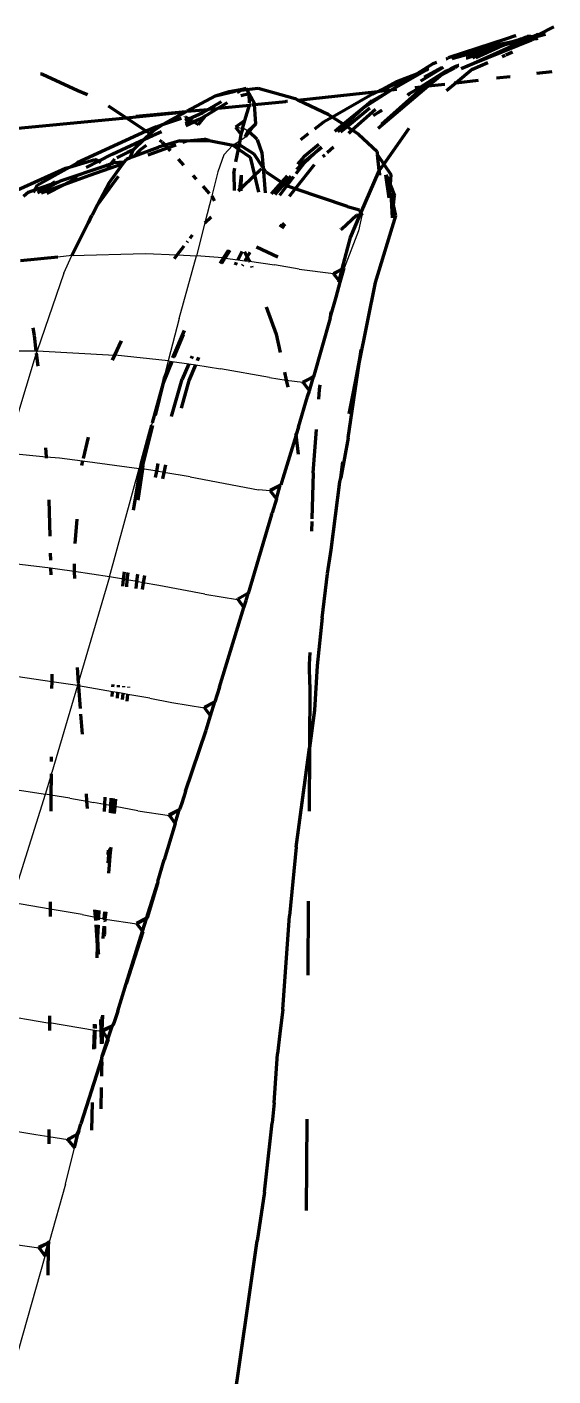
# Model space of a CAD drawing. Header units: millimetres. Extents: x 4307 to 31003, y 2809 to 20009.
# Drawn here: x 7466.8 to 7518.9, y 7413.5 to 7547.2 of the extents above; entities that cross this region are included whole.
import ezdxf

# ---------------------------------------------------------------- set-up
doc = ezdxf.new("R2010")
doc.units = ezdxf.units.MM
doc.layers.add('ProfileEdges', color=7, linetype='Continuous')

msp = doc.modelspace()

# ---------------------------------------------------------------- linework, layer by layer
for p, q in [((7488.17, 7537.13), (7487.45, 7537.29)), ((7487.92, 7535.96), (7488.45, 7536.31)), ((7488.32, 7537.1), (7488.17, 7537.13)), ((7488.73, 7536.9), (7488.32, 7537.1)), ((7486.31, 7534.55), (7487.21, 7535.48)), ((7487.21, 7535.48), (7487.92, 7535.96)), ((7486.31, 7534.55), (7485.72, 7532.86)), ((7485.72, 7532.86), (7485.1, 7530.46)), ((7485.1, 7530.46), (7484.42, 7527.79)), ((7499.99, 7528.52), (7499.67, 7527)), ((7484.42, 7527.79), (7483.6, 7524.54)), ((7499.67, 7527), (7498.24, 7523.29)), ((7471.22, 7524.57), (7469.84, 7524.39)), ((7470.44, 7522.8), (7471.22, 7524.57)), ((7471.22, 7524.57), (7478.52, 7524.77)), ((7478.52, 7524.77), (7481.69, 7524.63)), ((7481.69, 7524.63), (7483.6, 7524.54)), ((7481.89, 7518.32), (7483.6, 7524.54)), ((7486.18, 7524.33), (7483.6, 7524.54)), ((7486.18, 7524.33), (7486.27, 7524.32)), ((7486.27, 7524.32), (7486.43, 7524.3)), ((7486.43, 7524.3), (7487.68, 7524.13)), ((7470.44, 7522.8), (7467.78, 7515.12)), ((7487.68, 7524.13), (7488.4, 7524.03)), ((7488.4, 7524.03), (7488.86, 7524)), ((7488.86, 7524), (7491.33, 7523.63)), ((7493.76, 7523.21), (7491.33, 7523.63)), ((7493.76, 7523.21), (7497.17, 7522.76)), ((7481.89, 7518.32), (7480.78, 7514.11)), ((7460.28, 7515.11), (7467.67, 7515.1)), ((7467.7, 7514.86), (7464.71, 7504.98)), ((7467.67, 7515.1), (7467.78, 7515.12)), ((7467.78, 7515.12), (7467.7, 7514.86)), ((7467.78, 7515.12), (7475.47, 7514.69)), ((7475.47, 7514.69), (7475.53, 7514.69)), ((7480.78, 7514.11), (7475.53, 7514.69)), ((7480.78, 7514.11), (7479.22, 7507.98)), ((7480.78, 7514.11), (7481.11, 7514.06)), ((7481.11, 7514.06), (7481.19, 7514.04)), ((7481.19, 7514.04), (7482.82, 7513.8)), ((7482.82, 7513.8), (7483.51, 7513.7)), ((7483.51, 7513.7), (7485.97, 7513.33)), ((7490.82, 7512.46), (7485.97, 7513.33)), ((7490.82, 7512.46), (7492.48, 7512.21)), ((7492.48, 7512.21), (7494.15, 7511.99)), ((7479.11, 7507.72), (7477.92, 7503.45)), ((7479.22, 7507.98), (7479.11, 7507.72)), ((7464.71, 7504.98), (7468.69, 7504.61)), ((7468.69, 7504.61), (7470, 7504.49)), ((7470, 7504.49), (7472.29, 7504.19)), ((7472.29, 7504.19), (7477.92, 7503.45)), ((7474.97, 7492.69), (7477.92, 7503.45)), ((7478.04, 7503.43), (7477.92, 7503.45)), ((7478.23, 7503.4), (7478.04, 7503.43)), ((7479.65, 7503.16), (7478.23, 7503.4)), ((7480.36, 7503.05), (7479.65, 7503.16)), ((7482.95, 7502.62), (7480.36, 7503.05)), ((7482.95, 7502.62), (7489.75, 7501.31)), ((7490.9, 7501.23), (7489.75, 7501.31)), ((7469.13, 7493.54), (7461.87, 7494.41)), ((7469.82, 7493.45), (7469.13, 7493.54)), ((7471.47, 7493.21), (7469.82, 7493.45)), ((7474.97, 7492.69), (7471.47, 7493.21)), ((7474.97, 7492.69), (7471.87, 7482.15)), ((7476.36, 7492.45), (7474.97, 7492.69)), ((7476.7, 7492.39), (7476.36, 7492.45)), ((7477.69, 7492.22), (7476.7, 7492.39)), ((7478.31, 7492.11), (7477.69, 7492.22)), ((7479.86, 7491.84), (7478.31, 7492.11)), ((7484.42, 7490.98), (7479.86, 7491.84)), ((7484.42, 7490.98), (7487.67, 7490.46)), ((7469.24, 7482.29), (7464.13, 7483.05)), ((7471.8, 7481.91), (7469.24, 7482.29)), ((7471.8, 7481.91), (7469.26, 7473.28)), ((7471.88, 7482.09), (7471.8, 7481.91)), ((7471.89, 7481.88), (7471.8, 7481.91)), ((7471.87, 7482.15), (7471.88, 7482.09)), ((7475.27, 7481.3), (7471.89, 7481.88)), ((7475.77, 7481.21), (7475.27, 7481.3)), ((7476.32, 7481.12), (7475.77, 7481.21)), ((7476.79, 7481.03), (7476.32, 7481.12)), ((7478.97, 7480.65), (7476.79, 7481.03)), ((7478.97, 7480.65), (7481.16, 7480.23)), ((7481.16, 7480.23), (7484.38, 7479.72)), ((7468.61, 7471.13), (7469.18, 7473)), ((7469.18, 7473), (7469.26, 7473.28)), ((7463.62, 7471.92), (7468.61, 7471.13)), ((7465.25, 7460.41), (7468.61, 7471.13)), ((7469.16, 7471.04), (7468.61, 7471.13)), ((7471.03, 7470.74), (7469.16, 7471.04)), ((7471.03, 7470.74), (7472.73, 7470.44)), ((7472.73, 7470.44), (7473.38, 7470.32)), ((7474.47, 7470.12), (7473.38, 7470.32)), ((7475.06, 7470.01), (7474.47, 7470.12)), ((7475.29, 7469.97), (7475.06, 7470.01)), ((7475.54, 7469.92), (7475.29, 7469.97)), ((7477.78, 7469.5), (7475.54, 7469.92)), ((7477.78, 7469.5), (7480.9, 7469.03)), ((7469.09, 7459.75), (7465.25, 7460.41)), ((7472.26, 7459.2), (7469.09, 7459.75)), ((7472.26, 7459.2), (7473.58, 7458.95)), ((7473.58, 7458.95), (7473.73, 7458.92)), ((7473.73, 7458.92), (7473.9, 7458.89)), ((7473.9, 7458.89), (7474.45, 7458.79)), ((7474.45, 7458.79), (7474.51, 7458.78)), ((7474.54, 7458.74), (7477.66, 7458.3)), ((7461.98, 7449.64), (7468.84, 7448.48)), ((7468.84, 7448.48), (7469.02, 7448.5)), ((7469.02, 7448.5), (7473.47, 7447.74)), ((7473.47, 7447.74), (7473.52, 7447.73)), ((7473.52, 7447.73), (7474.14, 7447.63)), ((7474.14, 7447.63), (7474.24, 7447.62)), ((7467.66, 7437.36), (7458.82, 7438.87)), ((7468.95, 7437.16), (7467.66, 7437.36)), ((7470.83, 7436.88), (7468.95, 7437.16)), ((7470.6, 7432.46), (7471.49, 7436.08)), ((7470.6, 7432.46), (7469, 7426.72)), ((7467.95, 7426.13), (7464.71, 7426.59)), ((7465.96, 7415.97), (7468.59, 7425.34))]:
    msp.add_line(p, q)
at = {"layer": 'ProfileEdges', "lineweight": 211}
for p, q in [((7517.53, 7546.48), (7519.03, 7547.22)), ((7514.32, 7546.05), (7508.53, 7544.14)), ((7511.1, 7543.63), (7516.32, 7545.99)), ((7511.1, 7543.63), (7516.79, 7545.93)), ((7513.14, 7545.42), (7514.79, 7545.75)), ((7513.96, 7545.47), (7514.33, 7545.55)), ((7516.32, 7545.99), (7514.05, 7545.42)), ((7514.05, 7545.42), (7514.33, 7545.55)), ((7515.2, 7546.35), (7514.32, 7546.05)), ((7514.33, 7545.55), (7514.45, 7545.6)), ((7514.6, 7545.64), (7514.45, 7545.6)), ((7514.6, 7545.64), (7515.21, 7545.81)), ((7514.79, 7545.75), (7514.6, 7545.64)), ((7514.79, 7545.75), (7515.59, 7545.96)), ((7515.2, 7546.35), (7515.27, 7546.36)), ((7515.21, 7545.81), (7516.72, 7546.17)), ((7515.59, 7545.96), (7515.76, 7546.05)), ((7515.76, 7546.05), (7515.97, 7546.1)), ((7515.97, 7546.1), (7516.39, 7546.27)), ((7515.97, 7546.1), (7516.43, 7546.19)), ((7518.2, 7546.47), (7516.32, 7545.99)), ((7516.32, 7545.99), (7516.72, 7546.17)), ((7516.74, 7546.27), (7516.39, 7546.27)), ((7516.43, 7546.19), (7516.74, 7546.27)), ((7516.79, 7545.93), (7516.51, 7545.87)), ((7516.72, 7546.17), (7518.12, 7546.51)), ((7516.72, 7546.17), (7516.99, 7546.29)), ((7516.74, 7546.27), (7516.99, 7546.29)), ((7516.79, 7545.93), (7516.83, 7545.94)), ((7516.87, 7545.95), (7516.83, 7545.94)), ((7517.01, 7546.01), (7516.87, 7545.95)), ((7516.99, 7546.29), (7517.33, 7546.45)), ((7517.32, 7546.03), (7517.01, 7546.01)), ((7517.32, 7546.03), (7517.45, 7546.1)), ((7517.48, 7546.47), (7517.33, 7546.45)), ((7517.48, 7546.47), (7517.53, 7546.48)), ((7517.53, 7546.48), (7518.12, 7546.51)), ((7509.04, 7544.12), (7513.96, 7545.47)), ((7513.14, 7545.42), (7509.04, 7544.12)), ((7512.73, 7545.04), (7509.04, 7544.12)), ((7510.44, 7544.14), (7512.1, 7544.73)), ((7512.1, 7544.73), (7510.95, 7544.17)), ((7510.98, 7544.17), (7512.1, 7544.73)), ((7511.3, 7544.18), (7513.91, 7545.37)), ((7512.1, 7544.73), (7512.13, 7544.74)), ((7512.13, 7544.74), (7512.32, 7544.84)), ((7512.32, 7544.84), (7513.61, 7545.29)), ((7512.73, 7545.04), (7512.32, 7544.84)), ((7513.03, 7545.14), (7512.73, 7545.04)), ((7513.96, 7545.47), (7513.03, 7545.14)), ((7513.61, 7545.29), (7513.03, 7545.14)), ((7513.61, 7545.29), (7513.91, 7545.37)), ((7513.89, 7544.3), (7514.18, 7544.42)), ((7513.91, 7545.37), (7513.98, 7545.39)), ((7513.98, 7545.39), (7514.05, 7545.42)), ((7514.27, 7544.46), (7514.91, 7544.74)), ((7502.92, 7540.98), (7506.41, 7542.95)), ((7506.41, 7542.95), (7505.12, 7542.37)), ((7505.64, 7542.7), (7507.05, 7543.6)), ((7505.64, 7542.7), (7506.42, 7543.03)), ((7505.84, 7541.87), (7508.07, 7543.22)), ((7506.17, 7542.23), (7507.9, 7543.21)), ((7506.41, 7542.95), (7506.5, 7542.99)), ((7506.42, 7543.03), (7506.54, 7543.05)), ((7506.5, 7542.99), (7506.54, 7543.05)), ((7506.54, 7543.05), (7506.63, 7543.07)), ((7507.05, 7543.6), (7507.43, 7543.72)), ((7509.2, 7543.16), (7507.8, 7542.42)), ((7507.97, 7542.57), (7508.75, 7542.99)), ((7508.27, 7542.82), (7508.75, 7542.99)), ((7508.36, 7544.05), (7508.39, 7544.05)), ((7508.39, 7544.05), (7508.53, 7544.14)), ((7509.2, 7543.16), (7508.75, 7542.99)), ((7508.75, 7542.99), (7508.79, 7543.05)), ((7508.79, 7543.05), (7509.17, 7543.28)), ((7508.93, 7544.07), (7509.04, 7544.12)), ((7509.17, 7543.28), (7509.35, 7543.36)), ((7509.23, 7543.18), (7509.2, 7543.16)), ((7509.52, 7543.38), (7509.23, 7543.18)), ((7510.94, 7543.03), (7509.34, 7541.69)), ((7509.35, 7543.36), (7509.52, 7543.38)), ((7509.59, 7543.39), (7509.52, 7543.38)), ((7509.83, 7543.11), (7511.1, 7543.63)), ((7510.33, 7544.14), (7510.44, 7544.14)), ((7510.94, 7543.03), (7512.49, 7543.7)), ((7468.33, 7542.52), (7468.14, 7542.53)), ((7468.33, 7542.52), (7471.84, 7540.93)), ((7505.12, 7542.37), (7501.69, 7540.85)), ((7501.69, 7540.85), (7503.46, 7541.8)), ((7501.69, 7540.85), (7503.5, 7541.75)), ((7502.92, 7540.98), (7505.12, 7542.37)), ((7503.46, 7541.8), (7505.45, 7542.58)), ((7503.5, 7541.75), (7505.45, 7542.58)), ((7505.12, 7542.37), (7505.45, 7542.58)), ((7505.45, 7542.58), (7505.64, 7542.7)), ((7505.82, 7541.29), (7508.27, 7542.82)), ((7505.82, 7541.29), (7507.52, 7542.25)), ((7506.32, 7541.35), (7507.1, 7541.94)), ((7506.56, 7541.37), (7507.51, 7542.18)), ((7507.1, 7541.94), (7507.51, 7542.18)), ((7507.23, 7541.45), (7508.22, 7541.56)), ((7507.51, 7542.18), (7507.8, 7542.42)), ((7507.52, 7542.25), (7507.8, 7542.42)), ((7507.8, 7542.46), (7507.97, 7542.57)), ((7507.8, 7542.42), (7507.8, 7542.46)), ((7507.97, 7542.57), (7508.27, 7542.82)), ((7509.34, 7541.69), (7508.37, 7540.88)), ((7509.15, 7541.67), (7509.34, 7541.69)), ((7509.34, 7541.69), (7511.55, 7541.95)), ((7513.33, 7542.16), (7514.69, 7542.32)), ((7517.33, 7542.62), (7518.85, 7542.8)), ((7471.84, 7540.93), (7472.78, 7540.53)), ((7485.46, 7540.38), (7482.63, 7538.86)), ((7485.46, 7540.38), (7487.44, 7540.86)), ((7485.46, 7540.38), (7486.82, 7540.81)), ((7486.82, 7540.81), (7488.51, 7541.12)), ((7488.51, 7541.12), (7487.44, 7540.86)), ((7487.62, 7540.71), (7488.04, 7540.95)), ((7488.8, 7540.59), (7487.99, 7540.4)), ((7488.04, 7540.95), (7488.57, 7541.01)), ((7488.57, 7541.01), (7488.51, 7541.12)), ((7488.57, 7541.01), (7489.69, 7541.14)), ((7488.8, 7540.59), (7488.57, 7541.01)), ((7488.84, 7539.69), (7488.8, 7540.59)), ((7489.34, 7539.62), (7488.8, 7540.59)), ((7489.69, 7541.14), (7493.37, 7540.11)), ((7493.65, 7539.97), (7501.58, 7540.83)), ((7501.03, 7540.55), (7497.08, 7538.28)), ((7500.27, 7539.3), (7502.92, 7540.98)), ((7500.99, 7539.9), (7502.92, 7540.98)), ((7501.58, 7540.83), (7501.03, 7540.55)), ((7501.58, 7540.83), (7501.69, 7540.85)), ((7501.62, 7537.19), (7506.56, 7541.37)), ((7501.69, 7540.85), (7502.92, 7540.98)), ((7505.56, 7540.78), (7501.92, 7537.54)), ((7502.92, 7540.98), (7503.46, 7541.04)), ((7504.54, 7540.45), (7504.71, 7540.63)), ((7504.71, 7540.63), (7505.72, 7541.23)), ((7505.26, 7541.23), (7505.82, 7541.29)), ((7505.56, 7540.78), (7506.32, 7541.35)), ((7505.72, 7541.23), (7505.82, 7541.29)), ((7505.82, 7541.29), (7506.32, 7541.35)), ((7506.32, 7541.35), (7506.56, 7541.37)), ((7506.56, 7541.37), (7507.23, 7541.45)), ((7476.61, 7538.2), (7474.87, 7539.37)), ((7482.55, 7538.81), (7482.63, 7538.86)), ((7482.63, 7538.86), (7484.74, 7539.04)), ((7484.23, 7538.75), (7484.74, 7539.04)), ((7484.48, 7538.4), (7485.69, 7539.14)), ((7484.74, 7539.04), (7484.79, 7539.07)), ((7484.79, 7539.07), (7486.06, 7539.81)), ((7484.79, 7539.07), (7485.69, 7539.14)), ((7485.69, 7539.14), (7485.73, 7539.17)), ((7485.73, 7539.17), (7486.67, 7539.74)), ((7485.73, 7539.17), (7488.84, 7539.47)), ((7488.4, 7537.94), (7488.84, 7539.47)), ((7488.84, 7539.47), (7488.85, 7539.5)), ((7488.93, 7539.49), (7488.84, 7539.47)), ((7488.93, 7539.49), (7488.98, 7539.48)), ((7489.07, 7539.49), (7489.35, 7539.52)), ((7489.35, 7539.52), (7489.34, 7539.62)), ((7489.35, 7539.52), (7492.46, 7539.84)), ((7489.47, 7537.6), (7489.35, 7539.52)), ((7492.46, 7539.84), (7492.51, 7539.85)), ((7492.51, 7539.85), (7492.59, 7539.85)), ((7492.59, 7539.85), (7492.62, 7539.86)), ((7493.65, 7539.97), (7493.37, 7540.11)), ((7496.72, 7538.52), (7493.65, 7539.97)), ((7500.14, 7539.19), (7498.17, 7537.57)), ((7500.14, 7539.19), (7498.31, 7537.48)), ((7500.78, 7539.17), (7498.54, 7537.33)), ((7499.04, 7537.01), (7501.33, 7539.07)), ((7500.22, 7539.27), (7500.14, 7539.19)), ((7500.22, 7539.27), (7500.27, 7539.3)), ((7500.99, 7539.9), (7500.27, 7539.3)), ((7501.15, 7538.44), (7501.93, 7538.97)), ((7502.01, 7538.95), (7501.15, 7538.44)), ((7462.68, 7536.87), (7476.61, 7538.2)), ((7476.61, 7538.2), (7477.62, 7538.3)), ((7478.61, 7536.87), (7476.61, 7538.2)), ((7482.55, 7538.81), (7477.58, 7538.35)), ((7477.62, 7538.3), (7482.55, 7538.81)), ((7480.32, 7537.57), (7479.35, 7536.95)), ((7479.63, 7537.33), (7480.32, 7537.57)), ((7480.32, 7537.57), (7482.11, 7538.17)), ((7480.77, 7537.85), (7480.32, 7537.57)), ((7482.55, 7538.81), (7480.77, 7537.85)), ((7482.43, 7538.28), (7482.47, 7538.29)), ((7482.47, 7538.29), (7482.82, 7538.1)), ((7482.47, 7537.94), (7482.82, 7538.1)), ((7482.51, 7537.66), (7483.19, 7537.91)), ((7482.53, 7537.45), (7483.32, 7537.82)), ((7482.82, 7538.1), (7484.23, 7538.75)), ((7482.82, 7538.1), (7483.19, 7537.91)), ((7483.19, 7537.91), (7483.34, 7537.82)), ((7483.32, 7537.82), (7483.34, 7537.82)), ((7483.91, 7538.09), (7483.34, 7537.82)), ((7483.34, 7537.82), (7483.79, 7537.55)), ((7483.79, 7537.55), (7484.48, 7538.4)), ((7484.48, 7538.4), (7483.91, 7538.09)), ((7488.4, 7537.94), (7487.45, 7537.29)), ((7488.2, 7537.25), (7488.4, 7537.94)), ((7489.47, 7537.6), (7489.23, 7537.39)), ((7496.18, 7537.77), (7495.28, 7537.09)), ((7497.08, 7538.28), (7496.18, 7537.77)), ((7496.72, 7538.52), (7497.08, 7538.28)), ((7497.08, 7538.28), (7498.17, 7537.57)), ((7498.17, 7537.57), (7497.3, 7536.86)), ((7498.17, 7537.57), (7498.31, 7537.48)), ((7478.61, 7536.87), (7471.75, 7533.74)), ((7478.99, 7536.61), (7478.44, 7536.1)), ((7478.44, 7536.1), (7479.23, 7536.46)), ((7479.63, 7537.33), (7478.61, 7536.87)), ((7478.99, 7536.61), (7478.61, 7536.87)), ((7479.35, 7536.95), (7478.99, 7536.61)), ((7479.23, 7536.46), (7478.99, 7536.61)), ((7479.23, 7536.46), (7480.11, 7536.86)), ((7479.36, 7536.37), (7479.23, 7536.46)), ((7487.45, 7537.29), (7488.03, 7536.56)), ((7487.92, 7535.96), (7488.03, 7536.56)), ((7488.03, 7536.56), (7488.17, 7537.13)), ((7488.17, 7537.13), (7488.2, 7537.25)), ((7488.45, 7536.31), (7488.73, 7536.9)), ((7488.82, 7536.82), (7488.45, 7536.31)), ((7489.18, 7537.33), (7488.73, 7536.9)), ((7488.82, 7536.82), (7488.73, 7536.9)), ((7489.18, 7537.33), (7488.82, 7536.82)), ((7489.62, 7536.06), (7488.82, 7536.82)), ((7489.23, 7537.39), (7489.18, 7537.33)), ((7494.65, 7536.62), (7493.89, 7536.04)), ((7498.31, 7537.48), (7497.6, 7536.83)), ((7498.54, 7537.33), (7497.88, 7536.8)), ((7498.31, 7537.48), (7498.54, 7537.33)), ((7498.54, 7537.33), (7498.98, 7537.05)), ((7498.7, 7536.7), (7499.04, 7537.01)), ((7498.98, 7537.05), (7499.04, 7537.01)), ((7499.04, 7537.01), (7499.64, 7536.6)), ((7499.64, 7536.6), (7501.52, 7534.86)), ((7504.64, 7537.15), (7502.16, 7533.62)), ((7475.24, 7534.62), (7478.44, 7536.1)), ((7477.29, 7535.01), (7476.75, 7534.78)), ((7477.29, 7535.01), (7477.02, 7534.26)), ((7477.32, 7535.04), (7477.29, 7535.01)), ((7477.38, 7535.07), (7477.32, 7535.04)), ((7477.32, 7535.04), (7477.39, 7535.05)), ((7478.44, 7536.1), (7477.38, 7535.07)), ((7477.41, 7534.4), (7479.84, 7535.3)), ((7478.01, 7535.04), (7477.41, 7534.4)), ((7478.61, 7535.47), (7478.01, 7535.04)), ((7478.79, 7534.55), (7480.72, 7535.24)), ((7480.48, 7535.49), (7479.84, 7535.3)), ((7480.19, 7535.81), (7479.97, 7535.96)), ((7480.19, 7535.81), (7480.48, 7535.49)), ((7481.95, 7535.93), (7480.48, 7535.49)), ((7480.48, 7535.49), (7480.72, 7535.24)), ((7480.72, 7535.24), (7481.57, 7535.54)), ((7480.72, 7535.24), (7480.98, 7534.95)), ((7481.95, 7535.93), (7482.63, 7535.93)), ((7482.24, 7535.79), (7482.63, 7535.93)), ((7482.63, 7535.93), (7484.38, 7536.08)), ((7482.63, 7535.93), (7484.85, 7535.95)), ((7484.85, 7535.95), (7484.38, 7536.08)), ((7484.85, 7535.95), (7487.21, 7535.48)), ((7487.21, 7535.48), (7487.86, 7535.53)), ((7487.21, 7535.48), (7487.75, 7535.11)), ((7487.5, 7533.84), (7487.75, 7535.11)), ((7487.75, 7535.11), (7487.86, 7535.53)), ((7487.75, 7535.11), (7488.92, 7534.31)), ((7487.86, 7535.53), (7487.92, 7535.96)), ((7489.3, 7534.62), (7487.86, 7535.53)), ((7489.62, 7536.06), (7490.06, 7534.73)), ((7495.72, 7535.56), (7494.23, 7534.34)), ((7495.97, 7535.31), (7495.31, 7534.69)), ((7496.01, 7535.27), (7495.31, 7534.69)), ((7496.55, 7534.77), (7497.16, 7535.32)), ((7501.52, 7534.86), (7501.5, 7534.62)), ((7470.11, 7531.96), (7474.62, 7533.49)), ((7471, 7533.32), (7473.51, 7534.08)), ((7471, 7533.32), (7471.75, 7533.74)), ((7472.65, 7533.28), (7473.86, 7533.91)), ((7476.29, 7533.64), (7472.98, 7532.5)), ((7473.86, 7533.91), (7473.51, 7534.08)), ((7473.86, 7533.91), (7475.24, 7534.62)), ((7474.08, 7533.8), (7473.86, 7533.91)), ((7473.86, 7533.91), (7474.06, 7533.79)), ((7474.62, 7533.49), (7474.57, 7533.53)), ((7474.62, 7533.49), (7475.11, 7533.66)), ((7474.86, 7533.35), (7474.62, 7533.49)), ((7474.86, 7533.35), (7475.11, 7533.66)), ((7474.92, 7531.75), (7476.29, 7533.64)), ((7475.11, 7533.66), (7475.5, 7534.13)), ((7475.11, 7533.66), (7475.37, 7533.75)), ((7476.42, 7533.81), (7475.37, 7533.75)), ((7476.75, 7534.78), (7475.69, 7534.25)), ((7476.29, 7533.64), (7476.42, 7533.81)), ((7476.42, 7533.81), (7476.65, 7534.12)), ((7476.65, 7534.12), (7477.02, 7534.26)), ((7477.02, 7534.26), (7477.41, 7534.4)), ((7481.76, 7534.1), (7482.31, 7533.5)), ((7488.92, 7534.31), (7489.34, 7532.51)), ((7490.19, 7533.25), (7489.3, 7534.62)), ((7490.06, 7534.73), (7490.19, 7533.25)), ((7495.26, 7533.56), (7493.37, 7531.17)), ((7493.47, 7532.68), (7494.27, 7533.72)), ((7494.04, 7533.65), (7493.52, 7533.07)), ((7494.23, 7534.34), (7493.59, 7533.6)), ((7495.31, 7534.69), (7494.04, 7533.65)), ((7495.31, 7534.69), (7494.27, 7533.72)), ((7496.11, 7534.37), (7496.3, 7534.54)), ((7501.5, 7534.62), (7501.55, 7534.55)), ((7501.71, 7532.98), (7501.55, 7534.55)), ((7501.55, 7534.55), (7502.16, 7533.62)), ((7502.16, 7533.62), (7501.71, 7532.98)), ((7502.16, 7533.62), (7502.85, 7532.58)), ((7464.47, 7530.45), (7470.6, 7533.2)), ((7467.79, 7531.52), (7471, 7533.32)), ((7472.98, 7532.5), (7470.44, 7531.57)), ((7471.81, 7532.28), (7470.44, 7531.57)), ((7470.6, 7533.2), (7471, 7533.32)), ((7475.82, 7532.39), (7473.77, 7529.58)), ((7483.23, 7532.5), (7483.56, 7532.14)), ((7487.28, 7532.69), (7487.38, 7533.21)), ((7487.28, 7532.69), (7487.34, 7531)), ((7488.02, 7532.52), (7487.85, 7531.08)), ((7488.02, 7532.52), (7487.99, 7531.21)), ((7487.99, 7531.21), (7489.34, 7532.51)), ((7489.34, 7532.51), (7489.84, 7532.99)), ((7489.34, 7532.51), (7489.74, 7530.84)), ((7490.01, 7533.12), (7489.84, 7532.99)), ((7490.26, 7533.3), (7490.19, 7533.25)), ((7490.47, 7532.85), (7490.19, 7533.25)), ((7490.19, 7533.25), (7490.41, 7530.77)), ((7490.47, 7532.85), (7492.02, 7531.82)), ((7492.57, 7532.44), (7492.02, 7531.82)), ((7492.94, 7532.41), (7492.27, 7531.66)), ((7492.55, 7531.48), (7493.25, 7532.39)), ((7499.9, 7528.75), (7501.7, 7532.95)), ((7501.71, 7532.98), (7501.7, 7532.95)), ((7501.7, 7532.95), (7501.75, 7532.53)), ((7502.69, 7530.27), (7502.38, 7532.57)), ((7502.38, 7532.57), (7502.78, 7531.58)), ((7502.85, 7532.58), (7502.78, 7531.58)), ((7466.95, 7530.85), (7466.43, 7530.41)), ((7466.95, 7530.85), (7467.55, 7531.06)), ((7467.42, 7530.81), (7467.55, 7531.06)), ((7467.55, 7531.06), (7469.17, 7531.62)), ((7467.55, 7531.06), (7467.79, 7531.52)), ((7467.83, 7530.77), (7470, 7531.9)), ((7469.17, 7531.62), (7467.83, 7530.77)), ((7470.44, 7531.57), (7468.18, 7530.74)), ((7470.44, 7531.57), (7468.75, 7530.69)), ((7469.17, 7531.62), (7470, 7531.9)), ((7469.55, 7531.85), (7469.17, 7531.62)), ((7470, 7531.9), (7470.11, 7531.96)), ((7473.77, 7529.58), (7474.92, 7531.75)), ((7484.22, 7531.42), (7484.86, 7530.72)), ((7487.74, 7530.97), (7487.85, 7531.08)), ((7487.85, 7531.08), (7487.84, 7530.97)), ((7487.85, 7531.08), (7487.99, 7531.21)), ((7487.99, 7531.21), (7487.98, 7530.96)), ((7492.02, 7531.82), (7491.01, 7530.67)), ((7492.27, 7531.66), (7491.35, 7530.62)), ((7491.85, 7530.55), (7492.55, 7531.48)), ((7492.02, 7531.82), (7492.27, 7531.66)), ((7492.27, 7531.66), (7492.55, 7531.48)), ((7492.55, 7531.48), (7492.64, 7531.42)), ((7493.37, 7531.17), (7492.64, 7531.42)), ((7493.37, 7531.17), (7492.77, 7530.41)), ((7498.56, 7529.41), (7493.37, 7531.17)), ((7502.78, 7531.58), (7502.69, 7530.27)), ((7502.78, 7531.58), (7503.21, 7530.49)), ((7473.77, 7529.58), (7473.25, 7528.56)), ((7485.1, 7530.46), (7485.16, 7530.4)), ((7485.16, 7530.4), (7485.39, 7529.99)), ((7503.02, 7528.3), (7502.89, 7530.74)), ((7503.13, 7529.57), (7502.89, 7530.74)), ((7503.02, 7528.3), (7503.13, 7529.57)), ((7503.13, 7529.57), (7503.21, 7530.49)), ((7503.35, 7528.49), (7503.13, 7529.57)), ((7473.19, 7528.51), (7472.86, 7527.79)), ((7473.19, 7528.51), (7473.25, 7528.56)), ((7484.42, 7527.79), (7485.06, 7528.4)), ((7498.01, 7527.21), (7499.44, 7528.55)), ((7498.56, 7529.41), (7499.76, 7529.09)), ((7498.86, 7526.35), (7499.8, 7528.53)), ((7499.8, 7528.53), (7499.44, 7528.55)), ((7499.76, 7529.09), (7499.9, 7528.75)), ((7499.8, 7528.53), (7499.9, 7528.75)), ((7499.99, 7528.52), (7499.8, 7528.53)), ((7499.9, 7528.75), (7499.99, 7528.52)), ((7501.33, 7521.89), (7503.35, 7528.49)), ((7472.86, 7527.79), (7471.22, 7524.57)), ((7492.3, 7527.26), (7491.87, 7527.58)), ((7492.05, 7527.75), (7492.35, 7527.48)), ((7497.91, 7527.13), (7497.92, 7527.17)), ((7498.01, 7527.21), (7497.92, 7527.17)), ((7481.69, 7524.63), (7482.37, 7525.51)), ((7482.67, 7525.89), (7482.74, 7525.98)), ((7482.96, 7526.27), (7483.21, 7526.59)), ((7498.04, 7523.22), (7498.86, 7526.35)), ((7469.84, 7524.39), (7466.14, 7524.04)), ((7481.4, 7524.25), (7481.69, 7524.63)), ((7485.94, 7523.8), (7486.27, 7524.32)), ((7486.1, 7523.78), (7486.4, 7524.25)), ((7486.27, 7524.32), (7486.76, 7525.1)), ((7486.43, 7524.3), (7486.93, 7525.08)), ((7488.11, 7524.94), (7487.68, 7524.13)), ((7488.34, 7524.91), (7488.62, 7524.41)), ((7488.62, 7524.41), (7488.4, 7524.03)), ((7488.87, 7524.84), (7488.62, 7524.41)), ((7488.62, 7524.41), (7488.86, 7524)), ((7491.67, 7524.4), (7489.54, 7525.38)), ((7487.54, 7523.85), (7487.42, 7523.61)), ((7488.17, 7523.63), (7488.11, 7523.53)), ((7488.86, 7524), (7488.88, 7523.96)), ((7489.05, 7523.49), (7489.09, 7523.38)), ((7497.78, 7523.06), (7497.17, 7522.76)), ((7497.78, 7523.06), (7497.2, 7522.72)), ((7497.74, 7522.03), (7498.04, 7523.22)), ((7498.04, 7523.22), (7497.78, 7523.06)), ((7498.02, 7522.6), (7498.24, 7523.29)), ((7498.17, 7523.29), (7498.04, 7523.22)), ((7498.24, 7523.29), (7498.17, 7523.29)), ((7497.2, 7522.72), (7497.17, 7522.76)), ((7497.2, 7522.72), (7497.74, 7522.03)), ((7497.44, 7520.43), (7497.83, 7521.9)), ((7497.7, 7521.92), (7497.74, 7522.03)), ((7497.74, 7522.03), (7497.83, 7521.9)), ((7497.83, 7521.9), (7498.02, 7522.6)), ((7499.72, 7513.84), (7501.33, 7521.89)), ((7496.87, 7518.48), (7497.44, 7520.43)), ((7490.51, 7519.47), (7491.49, 7516.75)), ((7496.87, 7518.48), (7496.95, 7519.02)), ((7496.84, 7518.33), (7495.19, 7512.53)), ((7496.84, 7518.33), (7496.87, 7518.48)), ((7467.36, 7517.38), (7467.49, 7516.61)), ((7467.49, 7516.61), (7467.67, 7515.1)), ((7481.26, 7514.42), (7482.39, 7517.12)), ((7481.38, 7514.51), (7482.3, 7516.73)), ((7491.49, 7516.75), (7491.88, 7514.95)), ((7467.7, 7514.86), (7467.86, 7513.58)), ((7476.12, 7516.09), (7475.47, 7514.69)), ((7499.92, 7515.2), (7498.72, 7508.86)), ((7499.72, 7513.84), (7499.92, 7515.2)), ((7475.47, 7514.69), (7475.23, 7514.18)), ((7480.32, 7511.92), (7481.19, 7514.04)), ((7480.41, 7512.41), (7481.11, 7514.06)), ((7482.82, 7513.8), (7482.17, 7512.31)), ((7482.88, 7512.15), (7483.51, 7513.7)), ((7483.16, 7514.59), (7483.06, 7514.36)), ((7483.69, 7514.14), (7483.83, 7514.49)), ((7498.63, 7506.48), (7499.72, 7513.84)), ((7498.72, 7508.86), (7499.72, 7513.84)), ((7480.32, 7511.92), (7480.41, 7512.41)), ((7481.1, 7508.58), (7482.17, 7512.31)), ((7482.1, 7509.42), (7482.88, 7512.15)), ((7492.31, 7513), (7492.48, 7512.21)), ((7492.48, 7512.21), (7492.64, 7511.5)), ((7494.79, 7512.32), (7494.15, 7511.99)), ((7494.79, 7512.32), (7494.17, 7511.95)), ((7495.12, 7512.53), (7494.79, 7512.32)), ((7494.99, 7511.83), (7495.19, 7512.53)), ((7495.19, 7512.53), (7495.12, 7512.53)), ((7479.22, 7507.98), (7480.32, 7511.92)), ((7479.52, 7508.7), (7480.32, 7511.92)), ((7494.17, 7511.95), (7494.15, 7511.99)), ((7494.17, 7511.95), (7494.79, 7511.14)), ((7494.61, 7510.57), (7494.79, 7511.14)), ((7494.79, 7511.14), (7494.99, 7511.83)), ((7495.71, 7510.31), (7495.78, 7511.27)), ((7495.78, 7511.27), (7495.85, 7511.74)), ((7493.71, 7507.55), (7494.61, 7510.57)), ((7478.13, 7503.95), (7479.15, 7507.72)), ((7478.28, 7503.74), (7479.27, 7507.71)), ((7493.47, 7506.77), (7492.14, 7502.48)), ((7493.46, 7506.8), (7493.45, 7506.92)), ((7493.71, 7507.55), (7493.46, 7506.8)), ((7493.47, 7506.77), (7493.46, 7506.8)), ((7493.69, 7504.84), (7493.47, 7506.77)), ((7495.16, 7503.02), (7495.48, 7507.3)), ((7468.63, 7505.48), (7468.69, 7504.61)), ((7472.86, 7506.55), (7472.35, 7504.44)), ((7498.63, 7506.48), (7497.89, 7502.5)), ((7468.69, 7504.61), (7468.7, 7504.47)), ((7472.29, 7504.19), (7472.18, 7503.73)), ((7497.89, 7502.5), (7498.11, 7504.13)), ((7477.35, 7499.29), (7478.04, 7503.43)), ((7478.23, 7503.4), (7477.76, 7500.3)), ((7478.04, 7503.43), (7478.13, 7503.95)), ((7478.28, 7503.74), (7478.23, 7503.4)), ((7479.53, 7502.54), (7479.65, 7503.16)), ((7479.65, 7503.16), (7479.8, 7503.94)), ((7480.36, 7503.05), (7480.23, 7502.41)), ((7480.51, 7503.81), (7480.36, 7503.05)), ((7495.16, 7503.02), (7495.03, 7498.46)), ((7491.88, 7501.77), (7490.88, 7501.29)), ((7490.9, 7501.23), (7491.88, 7501.77)), ((7491.51, 7500.43), (7491.88, 7501.77)), ((7491.88, 7501.77), (7491.94, 7501.81)), ((7492.14, 7502.48), (7491.94, 7501.81)), ((7496.93, 7495.37), (7497.81, 7502.11)), ((7497.81, 7502.11), (7497.89, 7502.5)), ((7468.95, 7500.32), (7469.05, 7496.73)), ((7490.88, 7501.29), (7490.9, 7501.23)), ((7490.9, 7501.23), (7491.51, 7500.43)), ((7491.51, 7500.43), (7491.09, 7499.04)), ((7491.04, 7498.88), (7488.71, 7491.04)), ((7491.04, 7498.88), (7491.06, 7498.96)), ((7491.06, 7498.96), (7491.09, 7499.04)), ((7471.73, 7498.42), (7471.54, 7496)), ((7495.03, 7498.19), (7495, 7497.22)), ((7469.09, 7495.03), (7469.11, 7494.34)), ((7496.59, 7493.01), (7496.93, 7495.37)), ((7469.13, 7493.54), (7469.15, 7492.89)), ((7471.45, 7494), (7471.47, 7493.21)), ((7471.47, 7493.21), (7471.48, 7492.54)), ((7476.29, 7491.78), (7476.36, 7492.45)), ((7476.36, 7492.45), (7476.44, 7493.2)), ((7476.7, 7492.39), (7476.64, 7491.72)), ((7476.77, 7493.14), (7476.7, 7492.39)), ((7477.6, 7491.55), (7477.69, 7492.22)), ((7477.69, 7492.22), (7477.79, 7492.96)), ((7478.31, 7492.11), (7478.21, 7491.44)), ((7478.42, 7492.84), (7478.31, 7492.11)), ((7496.06, 7488.62), (7496.59, 7493.01)), ((7488.63, 7491.02), (7487.69, 7490.48)), ((7488.5, 7490.35), (7488.71, 7491.04)), ((7488.71, 7491.04), (7488.63, 7491.02)), ((7485.86, 7481.76), (7488.29, 7489.66)), ((7487.67, 7490.46), (7487.69, 7490.48)), ((7487.69, 7490.48), (7488.29, 7489.66)), ((7488.29, 7489.66), (7488.5, 7490.35)), ((7496.06, 7488.62), (7495.55, 7483.88)), ((7494.81, 7484), (7494.86, 7485.18)), ((7494.84, 7482.02), (7494.81, 7484)), ((7469.24, 7483.06), (7469.24, 7482.67)), ((7469.24, 7482.67), (7469.24, 7482.29)), ((7471.76, 7483.7), (7471.87, 7482.15)), ((7495.55, 7483.88), (7495.29, 7479.46)), ((7469.24, 7482.29), (7469.23, 7481.61)), ((7471.88, 7482.09), (7471.89, 7481.88)), ((7471.9, 7481.82), (7472.06, 7479.64)), ((7475.31, 7481.78), (7475.33, 7482.05)), ((7475.83, 7481.97), (7475.81, 7481.77)), ((7476.38, 7481.75), (7476.39, 7481.87)), ((7476.87, 7481.73), (7476.88, 7481.78)), ((7485.86, 7481.76), (7485.42, 7480.3)), ((7494.84, 7482.02), (7494.79, 7475.73)), ((7475.23, 7480.84), (7475.27, 7481.3)), ((7475.77, 7481.21), (7475.74, 7480.68)), ((7476.25, 7480.52), (7476.32, 7481.12)), ((7476.71, 7480.38), (7476.79, 7481.03)), ((7485.35, 7480.27), (7484.37, 7479.78)), ((7485.35, 7480.27), (7484.38, 7479.72)), ((7484.99, 7478.92), (7485.42, 7480.3)), ((7485.35, 7480.27), (7485.42, 7480.3)), ((7472.1, 7479.07), (7472.24, 7477.1)), ((7484.37, 7479.78), (7484.38, 7479.72)), ((7484.38, 7479.72), (7484.99, 7478.92)), ((7484.88, 7478.58), (7484.99, 7478.92)), ((7495.29, 7479.46), (7494.79, 7475.73)), ((7482.51, 7471.45), (7484.54, 7477.48)), ((7484.54, 7477.48), (7484.88, 7478.58)), ((7469.19, 7474.84), (7469.19, 7474.37)), ((7493.49, 7465.9), (7494.79, 7475.73)), ((7494.79, 7475.73), (7494.75, 7469.47)), ((7469.18, 7473), (7469.16, 7471.04)), ((7469.18, 7473.16), (7469.18, 7473)), ((7469.16, 7471.04), (7469.15, 7469.46)), ((7472.73, 7470.44), (7472.67, 7471.19)), ((7474.52, 7470.86), (7474.47, 7470.12)), ((7475.1, 7470.75), (7475.06, 7470.01)), ((7475.34, 7470.7), (7475.29, 7469.97)), ((7475.54, 7469.92), (7475.61, 7470.65)), ((7482.32, 7470.88), (7482.1, 7470.16)), ((7482.51, 7471.45), (7482.32, 7470.88)), ((7472.78, 7469.72), (7472.73, 7470.44)), ((7474.47, 7470.12), (7474.43, 7469.42)), ((7475.06, 7470.01), (7475.03, 7469.31)), ((7475.29, 7469.97), (7475.23, 7469.27)), ((7475.47, 7469.22), (7475.54, 7469.92)), ((7481.84, 7469.58), (7480.86, 7469.1)), ((7480.9, 7469.03), (7481.84, 7469.58)), ((7481.49, 7468.23), (7481.89, 7469.57)), ((7481.84, 7469.58), (7481.89, 7469.57)), ((7481.89, 7469.57), (7481.92, 7469.61)), ((7482.1, 7470.16), (7481.92, 7469.61)), ((7481.49, 7468.23), (7480.4, 7464.63)), ((7480.9, 7469.03), (7480.86, 7469.1)), ((7480.9, 7469.03), (7481.49, 7468.23)), ((7474.82, 7465.59), (7474.8, 7465.16)), ((7474.95, 7465.71), (7474.9, 7465.13)), ((7474.91, 7463.3), (7475.08, 7465.4)), ((7475.08, 7465.4), (7475.13, 7465.88)), ((7493.49, 7465.9), (7492.8, 7459.09)), ((7474.85, 7464.34), (7474.9, 7465.13)), ((7479.76, 7462.48), (7480.4, 7464.63)), ((7478.63, 7458.83), (7479.71, 7462.3)), ((7479.71, 7462.3), (7478.7, 7458.88)), ((7479.76, 7462.48), (7479.71, 7462.3)), ((7469.1, 7460.46), (7469.09, 7459.75)), ((7494.65, 7453.21), (7494.69, 7460.52)), ((7469.09, 7459.75), (7469.09, 7459.02)), ((7473.58, 7458.95), (7473.52, 7459.68)), ((7473.6, 7458.63), (7473.58, 7458.95)), ((7473.73, 7458.92), (7473.7, 7459.65)), ((7473.74, 7458.66), (7473.73, 7458.92)), ((7473.89, 7458.68), (7473.9, 7458.89)), ((7473.9, 7458.89), (7473.93, 7459.6)), ((7474.45, 7458.79), (7474.52, 7459.49)), ((7474.47, 7458.73), (7474.45, 7458.79)), ((7474.52, 7459.49), (7474.51, 7458.78)), ((7474.51, 7458.78), (7474.54, 7458.74)), ((7474.51, 7458.63), (7474.54, 7458.74)), ((7474.51, 7458.63), (7474.54, 7458.52)), ((7474.54, 7458.77), (7474.57, 7459.48)), ((7474.54, 7458.77), (7474.62, 7459.47)), ((7478.6, 7458.84), (7477.65, 7458.36)), ((7477.66, 7458.3), (7478.63, 7458.83)), ((7478.24, 7457.55), (7478.63, 7458.83)), ((7478.7, 7458.88), (7478.63, 7458.83)), ((7492.16, 7449.8), (7492.8, 7459.09)), ((7473.79, 7456.13), (7473.63, 7458.2)), ((7473.82, 7456.94), (7473.76, 7458.18)), ((7473.82, 7456.94), (7473.87, 7458.16)), ((7474.34, 7456.82), (7474.43, 7458.05)), ((7474.43, 7457.1), (7474.5, 7457.31)), ((7474.5, 7457.31), (7474.51, 7458.04)), ((7476.63, 7452.33), (7478.24, 7457.55)), ((7478.28, 7457.5), (7476.63, 7452.33)), ((7477.65, 7458.36), (7477.66, 7458.3)), ((7477.66, 7458.3), (7478.24, 7457.55)), ((7478.24, 7457.55), (7478.28, 7457.5)), ((7473.74, 7454.92), (7473.79, 7456.13)), ((7473.79, 7456.13), (7473.82, 7456.88)), ((7473.89, 7455.41), (7473.79, 7456.13)), ((7473.82, 7456.88), (7473.82, 7456.94)), ((7473.89, 7455.41), (7473.82, 7456.88)), ((7473.89, 7455.41), (7473.85, 7455.28)), ((7475.8, 7449.64), (7476.63, 7452.33)), ((7474.24, 7447.71), (7474.3, 7449.23)), ((7475.8, 7449.64), (7475.42, 7448.54)), ((7492.16, 7449.8), (7491.87, 7447.37)), ((7469.03, 7449.17), (7469.02, 7448.5)), ((7469.02, 7448.45), (7469.02, 7447.71)), ((7473.48, 7447.94), (7473.49, 7448.33)), ((7473.54, 7448.32), (7473.53, 7447.92)), ((7474.14, 7447.66), (7474.1, 7448.81)), ((7474.24, 7447.71), (7474.23, 7449.08)), ((7475.22, 7448.13), (7474.27, 7447.63)), ((7475.22, 7448.13), (7474.27, 7447.72)), ((7474.76, 7446.76), (7475.22, 7448.13)), ((7475.22, 7448.13), (7475.42, 7448.54)), ((7475.22, 7448.13), (7475.31, 7448.2)), ((7475.42, 7448.54), (7475.31, 7448.2)), ((7473.4, 7445.87), (7473.47, 7447.74)), ((7473.52, 7447.73), (7473.48, 7445.92)), ((7474.18, 7446.38), (7474.14, 7447.63)), ((7474.27, 7447.72), (7474.24, 7447.71)), ((7474.24, 7447.71), (7474.27, 7447.67)), ((7474.27, 7447.67), (7474.24, 7447.62)), ((7474.27, 7447.63), (7474.24, 7447.62)), ((7474.24, 7447.32), (7474.24, 7447.62)), ((7474.24, 7447.32), (7474.24, 7446.42)), ((7474.84, 7446.83), (7474.25, 7445.16)), ((7474.25, 7445.16), (7474.76, 7446.76)), ((7474.27, 7447.67), (7474.27, 7447.63)), ((7474.27, 7447.63), (7474.84, 7446.83)), ((7491.87, 7447.37), (7491.62, 7445.41)), ((7491.28, 7440.53), (7491.62, 7445.41)), ((7474.19, 7444.97), (7472.11, 7438.47)), ((7474.19, 7444.97), (7474.25, 7445.16)), ((7474.25, 7444.25), (7474.19, 7444.97)), ((7474.19, 7443.17), (7474.19, 7444.97)), ((7474.13, 7439.94), (7474.17, 7442.07)), ((7473.24, 7440.57), (7473.18, 7437.83)), ((7491.28, 7440.53), (7491.11, 7438.57)), ((7490.33, 7431.73), (7491.11, 7438.57)), ((7494.49, 7429.85), (7494.55, 7438.92)), ((7468.96, 7437.89), (7468.95, 7437.16)), ((7471.55, 7437.31), (7470.81, 7436.92)), ((7471.55, 7437.31), (7470.83, 7436.88)), ((7471.49, 7436.08), (7471.84, 7437.47)), ((7471.55, 7437.31), (7471.79, 7437.46)), ((7471.79, 7437.46), (7471.93, 7437.77)), ((7471.84, 7437.47), (7471.79, 7437.46)), ((7471.93, 7437.77), (7471.84, 7437.47)), ((7471.93, 7437.77), (7472.11, 7438.47)), ((7468.95, 7437.16), (7468.95, 7436.47)), ((7470.83, 7436.88), (7470.81, 7436.92)), ((7470.83, 7436.88), (7471.49, 7436.08)), ((7490.33, 7431.73), (7489.62, 7426.85)), ((7468.58, 7426.51), (7467.95, 7426.2)), ((7467.98, 7426.16), (7468.58, 7426.51)), ((7468.88, 7426.69), (7468.58, 7426.51)), ((7469, 7426.72), (7468.88, 7426.69)), ((7468.88, 7426.32), (7469, 7426.72)), ((7468.88, 7426.69), (7468.88, 7426.32)), ((7488.97, 7422.47), (7489.62, 7426.85)), ((7467.95, 7426.13), (7467.95, 7426.2)), ((7467.95, 7426.2), (7467.98, 7426.16)), ((7467.95, 7426.13), (7467.98, 7426.16)), ((7467.98, 7426.16), (7468.59, 7425.34)), ((7468.59, 7425.34), (7468.88, 7426.32)), ((7468.88, 7426.32), (7468.86, 7423.45)), ((7487.72, 7413.7), (7488.97, 7422.47)), ((7487.01, 7408.81), (7487.72, 7413.7))]:
    msp.add_line(p, q, dxfattribs=at)

doc.saveas('drawing.dxf')
